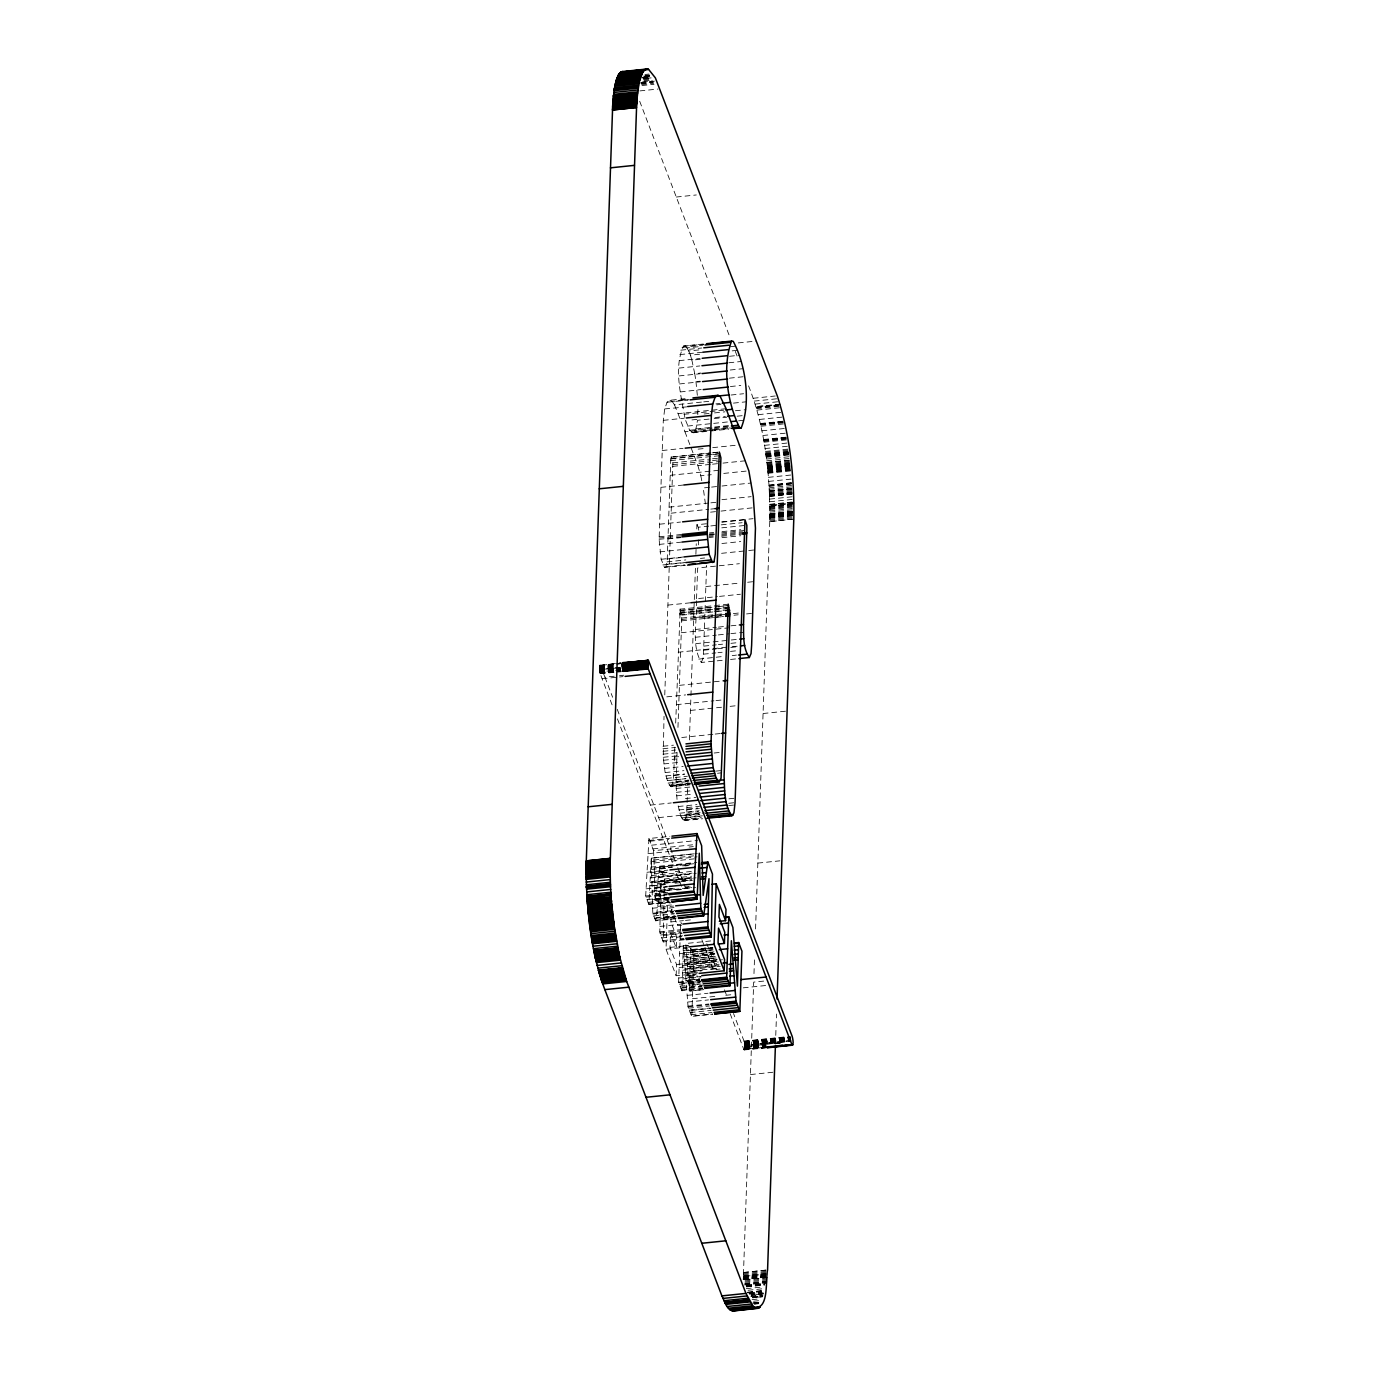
<?xml version="1.0" encoding="UTF-8"?>
<svg xmlns="http://www.w3.org/2000/svg" width="1380" height="1380" viewBox="0 0 1380 1380"><rect width="100%" height="100%" fill="white"/><g stroke="black" fill="none" stroke-linecap="round" stroke-linejoin="round"><path stroke-width="0.75" stroke-dasharray="5 3.75" d="M612.082 704.835L600.179 673.682L599.507 665.66L620.948 662.797M677.96 727.415L681.772 618.033L680.202 609.149L675.648 723.551M793.793 519.121L769.764 521.675C770.333 474.944 765.314 426.351 747.253 382.622M677.028 799.434L676.01 784.789L677.062 752.445M744.665 1050.008L744.217 1041.59L733.505 1013.489M690.069 784.789L671.267 786.721L668.11 783.064L665.125 772.576L663.228 757.292L664.022 716.306M690.569 948.163L689.379 991.099L703.99 989.598L689.327 990.978L685.808 943.506L710.89 940.919M722.189 660.313L701.299 662.469C690.725 644.098 697.573 620.81 696.486 600.8M697.814 414.638L697.918 408.739M684.135 939.797L663.245 941.936L664.418 879.008L659.812 866.951L693.226 863.5M663.245 941.936L659.778 931.862L660.986 883.631L692.363 880.526M685.429 565.317L664.556 567.473L661.158 559.28L659.088 539.304L663.314 420.348L664.694 408.929L667.058 402.218L669.956 400.252L688.758 398.32M702.782 988.598L681.893 990.754L683.324 945.697L687.499 945.266M684.842 417.433C680.823 394.628 673.613 367.666 683.514 346.052L704.404 343.913M701.299 662.469L703.007 658.536L703.593 650.239L706.612 565.403M664.556 567.473L665.954 566.801L667.247 558.986L670.852 457.142L710.959 452.882M664.763 694.934L672.871 462.852L671.267 456.97M697.09 973.711L676.148 975.729L666.023 949.233L667.989 892.912M671.267 786.721L673.475 779.959L674.837 746.615M676.148 975.729L676.545 964.517L670.007 947.405L670.508 933.053L680.961 931.966M670.508 933.053L676.373 948.353L676.752 937.227L670.904 921.909L671.336 909.351L675.51 908.92M681.72 925.169L677.545 925.601L677.684 921.857M681.893 990.754L678.615 982.146L680.72 921.944L681.53 923.755M687.999 779.959L686.688 812.044L685.877 817.84L683.911 820.669L680.599 815.856L677.545 803.039M689.396 739.939L690.88 697.797M690.949 695.693L695.451 566.973M695.882 554.312L696.262 543.755M696.779 528.954L696.917 524.745L709.458 523.451M696.555 598.748L697.625 567.991L739.404 563.696M698.435 544.893L698.642 538.597M690.932 948.37L693.899 956.116L691.794 1016.318L712.684 1014.162M767.401 1273.964L743.372 1276.448L753.687 982.112L763.692 981.094M753.98 973.607L754.584 956.616M755.55 928.981L769.764 521.675M775.457 1044.142L776.509 1014.041M743.544 1272.464L767.573 1269.91M743.544 1272.601L767.573 1269.98M669.766 902.227L648.876 904.366L651.257 858.188L697.228 853.513M648.876 904.366L645.685 896.017L648.945 838.523L669.835 836.384M744.941 1048.852L765.848 1046.592M659.812 866.951L655.138 900.364L669.749 898.846M660.986 883.631L655.621 920.805L676.511 918.649M744.889 1049.231L765.814 1046.799M685.688 420.555L689.638 430.267L693.209 432.803L695.9 428.956L697.504 420.279L712.115 418.778M599.61 665.315L621.207 663.073M644.943 74.486L648.945 74.072M645.512 75.383L649.618 75.141M645.702 75.693L649.704 75.279M643.805 76.09L649.808 75.469M644.029 76.452L650.032 75.831M644.253 76.832L650.256 76.211M644.408 77.125L650.428 76.504M642.459 77.418L650.48 76.59M642.683 77.832L650.705 77.004M642.908 78.246L650.929 77.435M651.153 77.884L643.097 78.608L651.205 77.987M643.322 79.074L651.343 78.246M643.753 79.937L651.757 79.126M644.184 80.851L652.188 80.04M642.562 81.903L652.568 80.868M640.751 82.559L654.775 81.11M640.958 83.007L652.964 81.765M641.114 83.369L653.12 82.127M641.2 83.576L653.206 82.334M641.596 84.525L653.602 83.3M641.993 85.526L653.999 84.301M639.889 90.908L657.915 89.062M676.303 197.03L696.314 194.959M683.514 346.052L703.955 344.327M682.048 347.346L702.938 345.19M685.153 346.259L686.912 347.915L701.523 346.415M738.317 342.913L756.326 341.067M680.789 350.175L701.678 348.019M686.912 347.915L688.706 350.969L701.23 349.675M730.486 346.673L736.748 346.018M679.823 354.591L702.8 352.228M688.706 350.969L690.414 355.178L702.938 353.884M732.193 350.865L738.455 350.227M679.202 360.646L700.091 358.49M690.414 355.178L691.88 360.163L700.247 359.3M729.485 356.281L739.939 355.212M678.96 368.098L699.85 365.942M728.864 362.768L741.405 361.474M691.88 360.163L694.744 373.67L701.005 373.031M730.244 370.013L742.785 368.719M679.081 375.929L699.971 373.773M694.744 373.67L695.968 381.622L700.143 381.19M729.382 378.172L744.01 376.671M679.512 383.951L700.402 381.794M680.254 391.972L701.144 389.557M730.382 386.538L740.818 385.469M681.254 399.821L687.516 399.165M731.072 395.025L743.596 393.731M669.956 400.252L672.164 401.408L688.879 399.683M667.058 402.218L687.947 400.079M672.164 401.408L674.492 404.875L701.661 402.08M703.748 401.856L710.01 401.218M753.221 398.268L775.25 395.991M664.694 408.929L686.688 406.876M715.927 403.874L720.119 403.443M716.755 404.84L720.929 404.409M733.47 403.115L746.011 401.822M754.239 401.097L778.268 398.63M755.24 404.099L779.269 401.615M674.492 404.875L678.063 413.655L726.104 408.704M780.062 404.168L756.05 406.634L780.166 404.461M683.997 414.293L723.689 410.205M756.223 407.204L780.235 404.737M756.43 407.928L780.459 405.461M704.076 413.983L712.442 413.12M714.53 412.913L724.966 411.827M735.419 410.757L745.856 409.688M756.637 408.653L780.666 406.186M757.051 410.102L781.08 407.618M663.314 420.348L684.204 418.209M691.949 419.917L698.211 419.279M714.926 417.554L725.38 416.467M714.202 418.554L726.743 417.26M737.179 416.191L745.545 415.328M758.293 414.656L782.305 412.189M687.602 426.075L728.174 421.883M738.628 420.814L744.889 420.176M759.483 419.451L783.495 416.967M695.9 428.956L712.615 427.231M714.702 427.024L729.33 425.506M689.638 430.267L712.615 427.886M714.702 427.679L729.33 426.179M760.414 423.539L784.444 421.055M760.466 423.764L784.495 421.28M678.063 413.655L684.946 431.768L712.115 428.973M714.202 428.749L733.004 426.817M760.518 423.988L784.547 421.504M760.57 424.247L784.599 421.763M760.656 424.661L784.685 422.194M694.675 431.578L730.193 427.921M760.76 425.075L784.772 422.608M691.518 432.44L712.408 430.284M714.495 430.077L729.123 428.559M693.209 432.803L728.726 429.146M761.001 426.23L785.03 423.764M761.933 430.802L785.962 428.335M762.83 435.511L786.859 433.027M763.554 439.496L787.566 437.029M763.606 439.789L787.618 437.305M662.176 450.518L683.066 448.362M763.64 440.065L787.67 437.598M763.709 440.393L787.721 437.909M763.778 440.841L787.808 438.357M763.847 441.29L787.877 438.823M764.003 442.204L788.032 439.72M698.125 449.138L704.386 448.5M712.736 447.638L739.904 444.843M764.52 445.361L788.532 442.894M713.046 452.657L719.325 452.019M670.852 457.142L710.528 453.054M712.615 452.847L718.894 452.192M765.003 448.569L789.032 446.102M671.974 458.453L720.015 453.502M670.784 458.902L710.476 454.814M712.563 454.589L718.825 453.951M670.732 460.592L720.653 455.624M765.434 451.415L789.446 448.949M765.572 452.381L789.584 449.897M672.871 462.852L710.459 458.988M712.563 458.781L720.912 457.918M765.693 453.33L789.722 450.863M765.814 454.158L789.843 451.691M765.831 454.313L789.878 451.984M765.883 454.658L789.912 452.192M672.802 464.646L710.407 460.765M712.494 460.558L720.843 459.695M765.934 455.107L789.964 452.64M766.004 455.555L790.033 453.089M766.055 456.004L790.085 453.52M766.107 456.366L790.136 453.899M672.75 466.371L720.791 461.42M766.159 456.728L790.171 454.261M766.228 457.315L790.257 454.831M684.946 431.768L697.918 465.681L710.441 464.387M712.529 464.18L720.895 463.318M722.982 463.111L745.959 460.73M766.452 459.057L790.481 456.59M766.676 460.817L790.688 458.35M766.866 462.421L790.895 459.937M766.883 462.559L790.913 460.213M767.004 463.542L791.016 461.075M767.09 464.405L791.12 461.938M670.214 475.307L718.255 470.356M767.194 465.233L791.206 462.749M767.245 465.733L791.275 463.266M767.297 466.25L791.327 463.784M767.366 466.75L791.378 464.284M767.401 467.216L791.43 464.75M767.452 467.665L791.482 465.198M767.504 468.096L791.534 465.612M767.539 468.407L791.568 465.923M767.556 468.596L791.585 466.13M697.918 465.681L700.798 475.772L711.252 474.703M723.775 473.409L748.84 470.822M767.625 469.217L791.637 466.733M767.677 469.821L791.706 467.354M767.746 470.442L791.775 467.975M767.815 471.098L791.827 468.631M767.884 471.753L791.896 469.286M767.936 472.374L791.965 469.89M767.97 472.719L791.982 470.062M768.022 473.271L792.051 470.804M660.882 487.347L683.859 484.984M768.384 477.342L792.413 474.858M709.51 487.312L703.231 487.951L705.594 505.132M711.597 487.088L719.946 486.226M722.033 486.019L751.289 483M768.729 481.396L792.741 478.929M769.005 485.191L793.017 482.586M769.005 485.294L793.017 482.724M769.022 485.605L793.052 483.138M769.039 485.933L793.069 483.466M769.074 486.347L793.086 483.88M769.16 487.796L793.19 485.311M769.247 489.227L793.276 486.761M769.333 490.573L793.345 488.089M769.35 490.866L793.362 488.399M769.35 491.177L793.379 488.693M769.385 491.522L793.397 489.055M769.436 492.539L793.448 490.055M769.488 493.54L793.5 491.073M769.523 494.506L793.552 492.022M721.913 499.664L751.168 496.662M769.54 494.782L793.569 492.315M769.557 495.058L793.586 492.591M769.574 495.351L793.586 492.867M769.574 495.644L793.604 493.178M769.591 495.955L793.621 493.488M769.609 496.248L793.621 493.764M769.609 496.403L793.638 493.936M669.093 507.15L708.785 503.062M710.873 502.838L717.152 502.199M769.712 499.094L793.741 496.61M769.798 501.751L793.811 499.284M671.111 513.188L708.716 509.306M710.803 509.099L714.978 508.668M769.85 504.286L793.88 501.803M769.868 504.632L793.88 502.148M769.868 504.977L793.897 502.493M793.897 502.838L769.885 505.666L793.914 503.2M710.562 512.153L718.928 511.307M721.016 511.083L752.341 507.857M769.902 506.115L793.914 503.648M769.902 506.564L793.914 504.097M769.902 507.029L793.931 504.562M769.919 507.857L793.931 505.373M769.919 508.668L793.949 506.201M769.937 509.513L793.949 507.029M769.937 510.841L793.966 508.375M769.937 512.17L793.966 509.703M659.606 524.21L680.495 522.054M769.937 513.601L793.949 511.031M769.937 513.86L793.949 511.394M769.919 514.119L793.949 511.635M769.919 514.378L793.949 511.894M769.919 514.775L793.949 512.308M769.919 515.189L793.931 512.705M769.919 515.585L793.931 513.119M769.902 516.086L793.931 513.601M769.902 516.586L793.914 514.102M721.74 521.899L746.804 519.311M748.892 519.104L753.066 518.673M769.885 517.069L793.914 514.602M721.982 522.158L744.976 519.794M769.885 517.448L793.897 514.964M769.868 517.811L793.897 515.327M769.868 518.173L793.88 515.706M769.833 519.277L793.862 516.793M696.917 524.745L698.263 527.229L708.716 526.142M710.803 525.935L719.153 525.073M721.24 524.849L742.13 522.71M769.816 520.364L793.828 517.897M769.781 521.45L793.793 518.984M721.775 527.833L746.839 525.263M659.157 536.786L682.134 534.405M659.105 538.028L682.1 535.647M709.475 532.922L713.667 532.49M722.016 531.628L740.818 529.696M659.088 539.304L682.065 536.923M709.216 534.112L713.391 533.681M721.74 532.818L746.822 530.248M667.972 538.959L680.513 537.665M709.751 534.664L716.03 534.008M709.165 535.337L713.357 534.905M721.706 534.043L742.595 531.886M709.13 536.423L713.305 535.992M721.671 535.13L742.561 532.973M709.096 537.51L713.27 537.079M721.636 536.216L742.526 534.077M722.016 537.665L740.818 535.733M659.192 544.41L682.168 542.047M721.913 543.496L740.715 541.564M659.83 551.879L680.72 549.723M661.158 559.28L684.135 556.916M721.585 553.311L746.649 550.741M748.754 550.516L755.015 549.878M667.247 558.986L683.963 557.261M667.006 561.867L685.808 559.918M700.419 558.417L704.611 557.986M666.644 564.317L685.446 562.385M662.9 564.92L683.79 562.781M665.954 566.801L684.756 564.869M705.87 586.552L739.301 583.102M747.65 582.257L753.929 581.601M698.642 598.523L717.445 596.591M719.532 596.384L740.422 594.228M667.903 605.113L690.88 602.75M679.823 609.184L728.261 604.198M679.616 610.477L727.657 605.527M680.84 610.477L716.358 606.821M718.445 606.596L728.899 605.527M679.547 612.065L727.588 607.114M681.496 612.651L729.537 607.7M679.495 613.462L727.536 608.511M679.443 614.859L727.484 609.908M681.772 615.152L725.639 610.633M681.772 618.033L725.639 613.531M693.674 617.671L725.018 614.445M733.366 613.582L741.716 612.72M681.72 619.465L725.587 614.945M704.766 618.223L723.568 616.291M734.005 615.221L738.197 614.79M746.545 613.928L752.807 613.289M681.668 620.862L725.535 616.343M695.468 629.47L716.358 627.314M718.445 627.107L728.899 626.02M730.986 625.813L739.335 624.95M681.254 632.73L729.313 627.779M695.365 637.284L716.255 635.128M718.342 634.921L728.795 633.834M730.883 633.627L743.423 632.333M695.761 643.649L729.192 640.216M731.279 639.992L739.628 639.13M703.783 646.133L716.306 644.84M718.394 644.615L722.585 644.184M730.934 643.339L739.283 642.476M678.132 652.223L726.173 647.272M732.159 646.737L740.508 645.875M703.593 650.239L716.134 648.945M718.221 648.721L722.395 648.289M730.745 647.427L739.111 646.582M703.352 654.189L715.892 652.895M717.98 652.688L722.154 652.257M730.52 651.394L738.869 650.532M599.541 665.505L621.362 663.349M599.472 665.816L620.396 663.504M599.438 666.161L620.345 663.78M599.403 666.437L614.048 664.712M599.386 666.678L613.997 665.16M599.369 666.92L613.997 665.419M599.351 667.196L613.979 665.678M599.351 667.454L613.979 665.936M599.351 667.903L613.979 666.212M599.369 668.179L613.979 666.523M599.369 668.438L613.979 666.833M599.386 668.662L613.997 667.023M599.403 668.99L614.014 667.316M599.42 669.317L614.031 667.644M698.798 659.105L721.809 656.604M732.228 655.673L736.437 655.086M620.327 667.316L599.455 669.628L620.345 667.644M599.507 670.232L620.362 667.817M599.524 670.404L620.431 668.369M599.558 670.628L620.465 668.593M599.593 670.87L620.5 668.869M599.627 671.18L620.552 669.214M599.679 671.525L620.603 669.49M620.638 669.766L599.748 671.853M599.765 672.008L620.707 670.076M599.852 672.422L620.741 670.266M599.886 672.577L620.81 670.559M599.972 672.923L620.862 670.766M730.538 659.45L736.799 658.812M600.024 673.13L620.948 671.129M600.093 673.388L621.017 671.336M600.179 673.682L621.138 671.732M600.059 664.953L604.94 677.183L617.481 675.889M619.568 675.665L623.743 675.234M602.111 678.753L623.001 676.614M679.426 685.343L723.293 680.84M666.782 696.848L685.584 694.916M676.303 704.68L713.909 700.798M715.996 700.591L724.345 699.729M690.431 710.441L721.775 707.216M730.124 706.353L738.473 705.491M763.071 713.512L787.083 711.045M681.772 737.507L713.098 734.281M715.185 734.057L721.447 733.418M662.986 746.252L673.44 745.183M662.969 748.736L675.493 747.443M662.986 751.307L675.527 750.03M663.073 754.187L677.701 752.687M663.228 757.292L677.839 755.774M674.475 757.102L678.65 756.671M714.15 753.014L722.516 752.152M663.435 760.277L680.15 758.552M663.797 763.951L680.495 762.226M664.384 768.436L683.186 766.504M665.125 772.576L683.911 770.644M665.867 775.922L684.67 773.99M673.82 775.439L684.256 774.37M715.582 771.144L721.861 770.489M666.523 778.389L687.413 776.233M717.531 773.266L721.723 772.835M673.475 779.959L686.015 778.665L667.23 780.666M676.045 781.46L688.568 780.166M668.11 783.064L689 780.908M673.009 783.133L687.637 781.632M669.197 785.255L690.086 783.098M676.01 784.789L690.621 783.288M672.232 785.651L691.035 783.719M670.249 786.497L689.051 784.565M676.096 788.48L690.725 786.98M676.321 792.327L690.949 790.826M676.614 795.846L693.329 794.121M685.377 798.572L695.831 797.502M650.411 805.109L671.301 802.953M728.968 798.813L735.23 798.175M678.167 806.524L696.969 804.592M686.999 807.593L699.539 806.3M728.778 803.281L735.057 802.643M678.891 809.957L697.693 808.007M686.861 809.87L699.401 808.594M728.64 805.575L734.902 804.937M686.688 812.044L699.212 810.75M679.736 813.217L698.539 811.285M686.464 814.096L701.075 812.596M658.622 817.616L704.593 812.889M680.599 815.856L699.401 813.924M686.188 816.029L700.816 814.528M681.53 817.978L702.42 815.822M685.877 817.84L702.593 816.115M682.514 819.582L701.316 817.65M685.084 820.1L701.799 818.392M683.911 820.669L702.713 818.737M648.686 840.472L669.576 838.316M649.963 841.214L668.765 839.264M651.498 845.198L697.452 840.455M652.913 848.89L692.605 844.802M648.945 838.523L653.602 850.701L678.667 848.114M689.103 847.044L693.278 846.613M647.979 853.685L668.869 851.529M651.257 858.188L697.262 853.582M653.93 859.964L693.623 855.876M651.101 861.586L697.055 856.859M655.621 920.805L652.792 913.267L651.377 863.259L697.331 858.533M650.843 867.106L696.814 862.362M654.206 867.813L693.899 863.725M659.588 868.227L672.112 866.951M682.565 865.864L690.914 865.001M651.498 869.417L672.388 867.261M684.911 865.967L689.086 865.536M660.572 868.969L666.851 868.313M646.961 872.281L667.851 870.125M650.601 872.626L667.299 870.901M658.95 872.419L667.299 871.556M662.003 872.695L668.265 872.057M655.138 900.364L654.413 873.678L666.937 872.402M675.303 871.539L679.477 871.108M757.844 863.104L779.873 860.827M651.636 875.558L691.328 871.47M654.517 876.99L692.122 873.126M650.342 877.973L696.296 873.247M658.174 877.525L691.604 874.075M664.418 879.008L691.57 876.214M651.791 881.527L691.484 877.439M657.57 881.527L691 878.094M650.118 882.579L696.072 877.835M654.689 882.579L692.277 878.715M664.436 882.579L691.604 879.784M657.277 883.58L690.69 880.13M649.963 885.77L666.678 884.045M675.027 883.183L681.289 882.527M651.929 885.96L666.557 884.459M656.742 887.323L667.196 886.253M646.064 888.841L666.954 886.685M654.827 888.185L667.351 886.892M668.144 888.755L672.319 888.323M684.86 887.03L689.034 886.598M652.085 891.014L677.149 888.427M685.515 887.564L691.777 886.926M656.242 891.273L691.742 887.616M649.635 892.308L695.589 887.564M659.916 891.773L668.265 890.911M676.631 890.048L682.893 889.41M660.744 892.756L667.006 892.118M654.948 893.74L667.471 892.446M645.685 896.017L666.575 893.861M655.741 895.31L668.265 894.016M646.099 897.086L666.989 894.93M659.33 895.982L667.678 895.12M647.048 899.588L670.163 897.207M655.034 899.156L669.662 897.656M652.361 899.605L669.886 897.811M655.052 900.157L669.731 898.794M648.117 902.382L669.007 900.226M658.312 902.692L668.765 901.623M649.048 904.09L669.938 901.951M660.434 903.866L670.87 902.796M657.777 906.367L674.475 904.642M652.636 908.213L673.526 906.056M660.295 908.972L674.923 907.471M656.897 912.18L674.855 910.42M652.792 913.267L673.682 911.111M652.999 914.06L673.889 911.904M653.706 915.923L674.596 913.767M656.069 917.786L674.872 915.854M654.62 918.304L675.51 916.165M663.728 918.062L676.252 916.769M660.071 918.752L676.787 917.045M655.362 920.27L676.252 918.114M670.904 921.909L683.428 920.633M685.515 920.408L691.794 919.77M659.899 926.428L680.789 924.272M659.778 931.862L680.668 929.706M659.847 933.07L680.737 930.913M660.589 935.019L681.479 932.863M663.383 935.433L682.168 933.501M661.71 937.934L682.6 935.778M676.752 937.227L683.014 936.589M662.745 940.625L683.635 938.469M680.099 939.538L684.273 939.107M687.585 945.49L683.341 945.749L688.068 1006.9L691.639 1016.215L712.529 1014.059M670.007 947.405L688.81 945.473M666.023 949.233L689.017 946.87M683.255 948.698L687.43 948.267M683.669 950.372L712.908 947.353M691.57 950.027L712.46 947.87M686.412 950.82L711.476 948.233M690.466 950.837L713.443 948.474M683.152 952.787L712.391 949.785M692.346 952.045L713.236 949.906M679.598 953.718L713.029 950.268M683.963 954.96L713.977 951.872M690.345 954.684L713.322 952.321M693.674 955.529L714.564 953.373M683.048 956.978L714.374 953.753M693.899 956.116L714.788 953.96M686.964 957.565L714.133 954.77M690.19 958.876L715.254 956.288M684.29 959.635L715.634 956.409M682.928 961.256L716.341 957.806M693.743 960.273L716.72 957.892M687.361 962.24L716.6 959.221M690.069 962.516L717.221 959.704M676.545 964.517L722.499 959.773M684.635 964.31L718.066 960.877M687.551 964.534L716.789 961.515M682.789 965.672L718.29 962.015M679.115 967.535L716.72 963.654M689.897 967.242L719.153 964.223M684.98 968.933L718.411 965.483M687.878 968.881L719.221 965.655M682.634 970.226L720.239 966.362M693.381 970.727L718.445 968.156M689.759 971.52L702.299 970.244M710.648 969.381L719.014 968.519M682.548 972.9L701.333 970.968M715.961 969.467L720.136 969.036M685.343 973.418L697.866 972.124M688.206 973.331L696.555 972.469M685.532 975.781L695.968 974.711M689.638 975.729L695.917 975.074M678.753 978.006L697.556 976.057M688.517 977.834L701.057 976.54M682.324 978.989L701.126 977.057M689.552 979.852L699.988 978.782M685.912 980.663L700.54 979.162M678.615 982.146L699.505 979.99M678.839 982.75L699.729 980.594M688.81 982.301L701.333 981.008M682.168 983.319L700.971 981.387M679.409 984.233L700.298 982.094M689.465 983.957L699.902 982.888M692.898 984.544L701.264 983.681M680.168 986.217L701.057 984.061M682.031 987.304L702.92 985.165M680.944 988.235L701.834 986.079M689.414 988.045L701.937 986.752M681.565 989.891L702.834 987.925M743.251 987.838L770.402 985.044M687.102 995.377L707.992 993.238M692.415 998.723L717.479 996.153M725.828 995.291L732.09 994.635M687.637 1002.053L708.527 999.896M687.965 1006.141L708.854 1003.985M688.068 1006.9L708.958 1004.761M688.551 1008.159L709.441 1006.003M689.327 1010.195L710.217 1008.056M692.001 1010.315L710.803 1008.383M690.224 1012.558L711.114 1010.402M691.052 1014.714L711.942 1012.558M744.079 1041.158L785.858 1036.863M744.148 1041.365L790.119 1036.639M744.217 1041.59L790.188 1036.846M744.286 1041.762L790.274 1037.208M744.389 1042.193L790.343 1037.467M744.424 1042.349L790.43 1037.794M744.527 1042.78L790.481 1038.053M744.579 1043.073L790.533 1038.329M744.614 1043.228L790.602 1038.657M744.665 1043.522L790.636 1038.916M744.734 1043.936L790.688 1039.209M744.752 1044.091L790.723 1039.502L744.786 1044.315M744.821 1044.66L790.792 1039.916M744.872 1044.988L790.826 1040.261M744.941 1045.747L790.895 1041.003M744.959 1046.04L790.913 1041.313M780.494 1042.642L744.993 1046.73L765.883 1044.591M774.232 1043.728L780.511 1043.073M745.01 1047.11L765.883 1044.746M776.336 1043.677L780.511 1043.245M745.01 1047.213L765.9 1045.074M745.01 1047.506L765.9 1045.367M745.01 1047.8L765.9 1045.643M744.993 1048.317L765.883 1045.919M744.976 1048.541L765.866 1046.385M730.141 1013.679L743.786 1049.369L766.832 1047.161M743.786 1049.369L766.9 1047.299M743.923 1049.663L765.641 1047.662M744.079 1049.956L765.486 1047.938M750.461 1074.554L774.491 1072.088M743.51 1273.654L767.522 1271.187M743.458 1274.706L767.487 1272.239M743.406 1275.776L767.435 1273.309M743.389 1276.103L767.418 1273.637M743.354 1276.776L767.384 1274.309M743.337 1277.242L767.349 1274.758M743.303 1277.69L767.332 1275.224M743.285 1278.156L767.297 1275.672M743.268 1278.501L767.28 1276.034M743.234 1278.863L767.263 1276.379M743.216 1279.208L767.245 1276.742M743.182 1279.657L767.228 1276.966M767.194 1277.466L743.164 1279.933L767.177 1277.535M745.079 1280.881L767.108 1278.622M745.01 1281.986L767.021 1279.726M744.907 1283.141L766.935 1280.864M744.855 1283.745L766.866 1281.485M744.786 1284.383L766.814 1282.124M744.734 1285.022L766.745 1282.762M746.701 1285.177L766.711 1283.124M746.666 1285.539L764.675 1283.676M746.615 1285.987L764.641 1284.038M746.597 1286.16L764.624 1284.211M746.58 1286.402L764.589 1284.539M746.545 1286.643L764.572 1284.78M746.511 1286.902L764.537 1285.056M746.304 1288.661L762.329 1287.005M748.064 1290.283L762.088 1288.834M747.788 1292.163L761.829 1290.576M747.736 1292.543L761.777 1290.904M747.701 1292.749L761.726 1291.301M747.684 1292.905L761.691 1291.473M749.616 1293.043L761.639 1291.801M749.53 1293.612L761.536 1292.37M749.409 1294.198L763.433 1292.749M751.307 1294.63L763.312 1293.353M763.278 1293.56L751.238 1294.975L763.209 1293.905M751.048 1295.872L763.071 1294.647M750.893 1296.665L762.899 1295.423M752.721 1297.217L762.726 1296.182M752.669 1297.442L762.692 1296.407M762.64 1296.579L752.6 1297.787L762.605 1296.803M752.117 1299.632L760.139 1298.822M753.584 1301.237L761.605 1300.409M753.032 1302.858L759.034 1302.237M752.876 1303.237L758.948 1302.478M754.808 1303.237L758.81 1302.823M754.705 1303.462L758.707 1303.048M754.515 1303.91L758.603 1303.289M754.429 1304.135L758.431 1303.721M639.699 101.292L730.003 337.514M735.298 351.348L738.283 359.18M604.94 677.183L612.616 697.245M617.222 709.286L676.994 865.674M677.77 867.675L685.412 887.685M706.836 943.748L716.789 969.76M724.448 989.788L726.708 995.705M617.447 718.877L673.457 865.398M676.528 873.437L682.686 889.514M701.885 939.763L704.197 945.8M704.956 947.801L713.408 969.916M671.336 909.351L677.545 925.601M700.798 475.772L702.42 483.897M698.263 527.229L698.798 530.213M695.968 381.622L697.642 398.458M653.602 850.701L654.413 873.678M651.308 858.308L651.377 863.259M790.861 1040.589L744.907 1045.453L790.861 1040.71"/><path stroke-width="1.5" d="M622.777 662.607L648.514 660.554L792.12 1036.208C792.793 1037.95 794.19 1046.178 791.827 1044.419L648.289 668.938L647.841 660.037M692.933 397.889L717.997 395.301L720.205 396.457L726.104 408.704L748.84 470.822L753.256 496.438L755.447 528.178L751.634 645.288L751.048 653.585L749.34 657.518C742.768 648.169 743.699 635.507 743.51 624.519L746.822 530.248L746.839 525.263L744.976 519.794L735.057 802.643L733.936 812.889L731.952 815.718C723.758 805.006 724.828 789.498 724.086 776.509L729.813 613.1L728.261 604.198L721.067 778.182L719.325 781.77L694.261 784.358M734.919 1310.448C727.26 1312.518 724.604 1300.909 721.895 1295.889L604.837 989.633C590.416 950.958 586.604 909.11 586.052 868.124L610.081 865.433L636.801 100.671L612.772 103.241L586.052 867.899M586.448 887.995L610.46 885.356L610.081 866.019L586.052 868.486L610.081 865.433M719.325 781.77L716.151 778.113L713.167 767.625L711.011 743.786L720.912 457.918L719.325 452.019L715.289 554.036L713.995 561.85L687.533 565.11M686.222 939.573L711.287 936.986L712.46 874.075L707.854 862L701.592 862.638M711.287 936.986L707.819 926.912L709.027 878.681L703.662 915.854L678.598 918.442M712.598 562.523L709.199 554.346L707.164 533.077L711.356 415.397L712.736 403.978L715.099 397.268L717.997 395.301M741.25 427.869L739.559 427.49C727.415 403.236 721.999 366.459 731.573 341.102L733.211 341.309C745.89 364.958 751.048 402.874 741.25 427.869L732.901 428.731M734.471 942.989L738.645 942.557L737.42 986.148L732.901 927.498L728.933 917.148L724.586 917.424M699.143 973.366L724.207 970.778L714.081 944.282L716.186 883.804L712.011 884.235M718.152 944.058L724.414 943.403L724.793 932.276L718.946 916.976L719.377 904.4L725.587 920.65L719.325 921.288M725.587 920.65L725.984 909.42L716.186 883.804M724.207 970.778L724.586 959.566L718.048 942.454L718.549 928.102L724.414 943.403M704.887 988.391L729.951 985.803L726.656 977.195L728.761 916.993M729.951 985.803L731.366 940.746L736.006 1001.19L739.835 1011.367L741.94 951.165L738.645 942.557M775.388 1046.282L767.573 1269.91C765.331 1279.933 769.35 1310.983 753.687 1306.964L729.537 1309.327M777.043 998.982L793.793 519.208C794.449 477.618 790.154 435.442 777.25 395.784L655.345 77.832L648.6 69.397L620.672 72.278L618.637 74.658L642.856 71.881L645.633 69.276L648.497 69.362M671.853 902.003L697.09 899.139L699.298 853.237L700.833 908.316L703.662 915.854M696.917 899.415L693.726 891.066L696.986 833.572L671.922 836.159M612.772 103.241L614.79 86.319L618.62 74.692M636.801 100.447L639.113 82.317L642.856 71.881M637.388 93.65L613.358 96.117M707.854 862L703.179 895.413L701.644 845.75L696.986 833.572M615.394 83.421L639.44 80.885M647.634 660.434L622.535 663.142L648.376 660.295M640.803 76.193L616.791 78.677M618.326 75.193L642.39 72.623M619.275 73.709L643.46 71.018M759.983 1307.153L751.962 1308.016M619.965 72.898L644.115 70.277M620.672 72.278L622.708 71.467L625.571 72.45M621.845 71.657L647.048 69.017M621.017 72.053L648.1 69.207M620.275 72.605L644.46 69.983M619.568 73.347L643.822 70.621M619.172 73.865L643.304 71.225M618.999 74.106L643.011 71.622M618.482 74.917L642.649 72.191M618.188 75.434L642.218 72.95M617.999 75.796L642.028 73.312M617.688 76.435L641.838 73.692M617.619 76.59L641.631 74.106M617.429 77.021L641.545 74.33M617.274 77.401L641.303 74.934M617.084 77.901L641.096 75.417M616.894 78.401L640.907 75.935M616.705 78.902L640.734 76.435M616.584 79.264L640.596 76.797M616.463 79.643L640.475 77.177M616.36 79.937L640.389 77.453M616.291 80.144L640.32 77.677M616.153 80.627L640.251 77.901M616.067 80.903L640.096 78.436M615.98 81.179L640.01 78.712M639.975 78.833L615.894 81.489L639.889 79.126M615.773 81.972L639.785 79.505M615.618 82.524L639.647 80.057M615.48 83.093L639.509 80.627M615.29 83.887L639.354 81.23M615.101 84.801L639.113 82.317M614.79 86.319L638.802 83.835M614.48 87.906L638.509 85.422M614.376 88.596L638.388 86.129M614.324 88.855L638.371 86.216M614.255 89.217L638.319 86.543M614.238 89.407L638.25 86.94M614.204 89.614L638.233 87.13M614.048 90.683L638.06 88.199M613.789 92.46L637.819 89.993M613.565 94.323L637.577 91.856M613.445 95.306L637.474 92.822M613.427 95.548L637.439 93.064M613.375 95.945L637.422 93.323M613.289 96.79L637.318 94.323M613.186 97.946L637.198 95.479M613.065 99.119L637.094 96.652M613.031 99.653L637.043 97.187M612.979 100.188L637.008 97.704M612.91 101.154L636.939 98.67M612.841 102.137L636.87 99.653M612.806 102.586L636.836 100.102M612.789 102.913L636.818 100.223M612.755 103.431L636.784 100.964M612.737 103.793L636.749 101.309M612.703 104.138L636.732 101.671M612.686 104.552L636.698 102.086M612.651 105.018L636.68 102.534M612.634 105.467L636.663 103M612.616 105.863L636.629 103.397M612.599 106.208L636.611 103.724M612.565 106.709L636.594 104.069M612.548 107.243L636.559 104.759M612.496 108.296L636.525 105.812M612.461 109.348L636.473 106.881M636.456 107.433L612.427 109.969L636.456 107.502M610.409 167.843L634.438 165.359M706.491 343.689L731.573 341.102M708.147 343.896L726.932 341.964M705.025 344.983L730.089 342.395M703.766 347.812L728.83 345.224M702.8 352.228L727.864 349.64M702.178 358.282L727.243 355.695M701.937 365.717L727.001 363.147M702.058 373.566L727.122 370.978M702.489 381.587L727.553 379M703.231 389.609L728.295 387.021M710.493 396.802L729.295 394.87M690.034 399.855L715.099 397.268M687.671 406.548L712.736 403.978M722.206 403.219L730.555 402.373M725.777 409.981L732.038 409.343M686.291 417.985L711.356 415.397M727.467 416.26L733.729 415.622M731.469 421.573L735.644 421.142M731.417 425.954L737.696 425.316M734.367 427.49L738.542 427.058M731.21 428.352L739.559 427.49M685.153 448.155L710.217 445.568M599.196 488.813L623.225 486.347M683.859 484.984L708.923 482.396M714.978 508.668L719.153 508.237M682.582 521.847L707.647 519.26M682.134 534.405L707.198 531.835M682.1 535.647L707.164 533.077M682.065 536.923L707.129 534.353M742.561 532.973L746.735 532.542M742.526 534.077L746.701 533.646M682.168 542.047L707.233 539.459M682.807 549.516L707.871 546.928M684.135 556.916L709.199 554.346M685.877 562.557L710.942 559.97M688.931 564.437L695.192 563.799M699.367 563.368L713.995 561.85M690.88 602.75L715.944 600.162M725.639 610.633L729.813 610.202M725.639 613.531L729.813 613.1M725.587 614.945L729.779 614.514M725.535 616.343L729.727 615.911M739.335 624.95L743.51 624.519M739.628 639.13L743.82 638.698M740.508 645.875L744.683 645.443M622.449 663.452L647.565 660.71M622.414 663.797L647.513 660.986M622.38 664.073L647.479 661.279M622.363 664.298L647.427 661.727M622.346 664.556L647.41 661.986M622.328 664.815L647.41 662.245M622.328 665.091L647.393 662.504M622.328 665.522L647.393 662.762M622.346 665.816L647.41 663.09M622.346 666.074L647.41 663.383M622.363 666.281L647.427 663.59M622.38 666.626L647.444 663.884M622.397 666.937L647.462 664.211M738.49 655.017L746.839 654.155M647.479 664.522L622.432 667.264L647.513 664.85M622.484 667.868L647.531 665.022M622.501 668.041L647.582 665.557M622.535 668.248L647.617 665.798M622.57 668.507L647.651 666.074M622.604 668.817L647.703 666.419M622.656 669.145L647.789 666.902L622.708 669.386M622.742 669.645L647.858 667.264M622.829 670.059L647.893 667.471M622.863 670.214L647.962 667.765M622.949 670.559L648.014 667.972M738.886 658.588L749.34 657.518M623.001 670.749L648.117 668.334L623.07 671.025M623.156 671.318L648.289 668.938M625.088 676.39L650.153 673.82M723.293 680.84L727.467 680.409M687.671 694.692L712.736 692.122M721.447 733.418L725.639 732.987M685.964 743.889L711.028 741.302M685.946 746.373L711.011 743.786M685.964 748.943L711.028 746.373M686.05 751.824L711.114 749.236M686.205 754.912L711.269 752.341M686.412 757.896L711.476 755.326M686.774 761.588L711.839 759M687.361 766.073L712.425 763.485M690.19 769.988L713.167 767.625M690.932 773.335L713.909 770.971M691.587 775.802L714.564 773.438M692.294 778.079L715.271 775.715M693.174 780.476L716.151 778.113M694.278 782.684L717.255 780.304M719.877 780.287L724.052 779.855M705.663 782.201L709.838 781.77M695.313 783.926L718.307 781.546M699.073 786.117L724.138 783.53M699.298 789.964L724.362 787.376M699.591 793.483L724.673 790.895M588.104 806.8L612.116 804.333M700.005 797.071L725.069 794.483M673.388 802.746L698.452 800.159M700.523 800.676L725.587 798.089M703.231 803.954L726.208 801.59M703.955 807.369L726.932 805.006M704.801 810.647L727.778 808.266M705.663 813.286L728.64 810.923M706.595 815.39L729.572 813.027M707.595 816.995L730.572 814.631M712.235 817.305L722.689 816.236M726.863 815.804L733.125 815.166M706.888 818.306L731.952 815.718M671.663 838.109L696.727 835.521M670.956 851.322L696.02 848.735M610.236 858.326L586.207 860.913L610.236 858.515M586.19 861.568L610.202 859.085M586.155 862.655L610.184 860.189M586.12 863.742L610.15 861.275M586.12 864.311L610.133 861.827M586.103 864.484L610.133 862.017M586.103 864.846L610.133 862.379M586.103 865.208L610.115 862.741M586.086 865.639L610.115 863.173M586.086 866.14L610.098 863.673M586.069 866.64L610.098 864.173M586.069 867.089L610.081 864.622M586.069 867.503L610.081 865.019M586.052 868.883L610.081 866.261M586.052 869.417L610.064 866.951M586.034 870.573L610.064 868.106M586.034 871.729L610.064 869.262M586.052 872.35L610.064 869.883M586.052 873.04L610.064 870.573M586.052 874.523L610.081 872.057M701.368 863.932L707.63 863.293M586.086 876.024L610.098 873.557M586.086 877.007L610.115 874.42M586.103 877.335L610.115 874.644M586.103 877.68L610.133 875.196M586.12 878.025L610.133 875.541M669.938 869.9L695.02 867.33M586.155 879.405L610.167 876.938M700.73 868.124L706.991 867.468M586.224 882.079L610.253 879.595M586.31 884.753L610.34 882.286M702.041 873.005L706.215 872.574M586.379 886.374L610.409 883.907M586.397 886.685L610.409 884.201M586.397 886.978L610.426 884.511M586.414 887.271L610.443 884.804M586.431 887.564L610.46 885.08M701.437 877.007L705.611 876.576M586.517 889.203L610.529 886.719L610.477 885.512M701.144 879.06L705.318 878.629M586.655 891.928L610.684 889.462L610.529 886.719M586.811 894.688L610.84 892.222L610.684 889.462M669.041 886.477L694.123 883.89M586.931 896.396L610.943 893.912L610.84 892.222M586.948 896.707L610.961 894.24M586.983 897.241L610.943 893.912M586.983 897.38L610.995 894.551M587.035 897.914L611.012 894.913M587.104 899.087L611.133 896.62L611.047 895.448M587.19 900.26L611.219 897.776L611.133 896.62M587.259 901.037L611.219 897.776M587.293 901.502L611.271 898.553M587.293 901.658L611.288 898.794M587.328 901.916L611.323 899.173M668.662 893.636L693.726 891.066M587.38 902.555L611.34 899.432M587.432 903.176L611.443 900.709M669.076 894.723L694.14 892.135M587.466 903.555L611.478 901.071M587.483 903.762L611.495 901.295L611.392 900.071M587.518 904.28L611.495 901.295M587.57 904.797L611.547 901.813M587.621 905.47L611.582 902.33M670.025 897.224L695.089 894.637M587.707 906.384L611.72 903.917L611.65 903.003M696.227 895.102L700.402 894.671M587.777 907.298L611.806 904.814L611.72 903.917M587.828 907.833L611.806 904.814M587.846 907.937L611.857 905.452L614.135 925.463M587.897 908.575L611.927 906.108M671.094 900.019L696.158 897.431M588.035 909.938L612.047 907.453M672.025 901.727L697.09 899.139M588.156 911.283L612.185 908.816M588.26 912.352L612.289 909.869M588.329 912.956L612.358 910.49M588.38 913.56L612.409 911.093M588.432 914.009L612.461 911.524M588.449 914.147L612.496 911.835M588.518 914.871L612.548 912.387M675.614 905.849L700.678 903.262M588.656 916.096L612.686 913.612M704.162 904.452L708.354 904.038M588.794 917.321L612.823 914.837M612.91 915.63L588.88 918.114L612.927 915.854M588.932 918.597L612.962 916.113M589.001 919.097L613.031 916.63M704.093 907.419L708.285 906.988M589.053 919.598L613.082 917.131M675.769 910.886L700.833 908.316M589.105 919.925L613.134 917.562M675.976 911.68L701.04 909.11M589.26 921.253L613.272 918.787M589.381 922.271L613.41 919.787M676.683 913.56L701.747 910.973M589.502 923.289L613.531 920.805M589.588 923.927L613.617 921.46M589.622 924.186L613.652 921.719M589.709 924.928L613.738 922.444M677.597 915.941L702.662 913.353M589.812 925.652L613.841 923.168M703.938 914.25L708.113 913.819M589.898 926.325L613.928 923.858M589.985 926.912L613.997 924.445M678.339 917.907L703.42 915.32M590.053 927.498L614.083 925.031M590.105 927.947L614.152 925.618L619.655 956.806L626.675 981.456L745.925 1293.405L753.566 1306.86M590.157 928.24L614.152 925.618M590.209 928.671L614.238 926.187M590.347 929.62L614.359 927.136M590.485 930.569L614.497 928.102M724.759 917.579L728.933 917.148M590.657 931.828L614.687 929.361M682.876 924.048L707.94 921.478M590.933 933.673L614.962 931.207M591.209 935.519L615.239 933.053M591.399 936.744L615.428 934.26M591.451 937.037L615.48 934.571M720.188 923.858L728.554 922.996M591.589 937.934L615.618 935.467M591.744 938.831L615.756 936.347M682.755 929.499L707.819 926.912M615.86 936.951L591.83 939.418L615.877 937.106M591.934 940.039L615.963 937.555M682.824 930.707L707.888 928.119M592.003 940.487L616.032 938.02M592.055 940.798L616.084 938.331L592.089 940.953M592.158 941.402L616.187 938.935M592.244 941.85L616.256 939.383M683.566 932.656L708.647 930.068M592.296 942.264L616.325 939.78M592.348 942.54L616.429 940.349L592.4 942.833M592.434 943.023L616.463 940.556M592.572 943.782L616.601 941.315M684.687 935.554L709.751 932.984M593.003 946.231L617.033 943.765M685.722 938.262L710.786 935.674M723.965 935.019L728.14 934.588M593.452 948.647L617.481 946.18M593.797 950.389L617.809 947.922M593.849 950.648L617.861 948.163M593.883 950.906L617.947 948.612M593.986 951.372L617.999 948.888M594.176 952.321L618.188 949.854M594.366 953.27L618.378 950.785M594.521 954.029L618.551 951.562M594.59 954.391L618.62 951.907M594.659 954.736L618.689 952.269M594.711 954.977L618.74 952.51M594.763 955.184L618.775 952.717M594.901 955.874L618.93 953.408M595.056 956.564L619.068 954.08M689.017 946.87L714.081 944.282M595.159 957.047L619.172 954.581M595.177 957.168L619.206 954.701M595.263 957.582L619.292 955.115M595.349 958.013L619.379 955.529M734.436 943.644L738.611 943.23M595.436 958.376L619.465 955.892M619.603 956.564L595.487 958.6L619.551 956.34M595.643 959.29L619.655 956.806M595.694 959.531L619.724 957.047M595.729 959.704L619.793 957.409M595.936 960.618L619.965 958.134M734.332 946.318L738.524 945.887M596.108 961.325L620.138 958.859M719.291 949.63L727.657 948.767M596.402 962.602L620.431 960.135M734.212 950.165L738.386 949.751M597.091 965.431L621.104 962.947M597.782 968.173L621.811 965.707M734.057 954.356L738.231 953.925M598.316 970.157L622.346 967.76M622.432 968.035L598.403 970.52L622.501 968.312M598.592 971.175L622.622 968.708M598.799 971.934L622.829 969.45M733.936 957.996L738.11 957.565M599.006 972.659L623.018 970.192M599.161 973.21L623.243 970.916M599.42 974.125L623.45 971.658M733.85 960.221L738.041 959.79M599.644 974.866L623.657 972.383M599.817 975.453L623.881 973.124M599.903 975.746L623.933 973.28M722.982 963.016L727.174 962.585M600.041 976.178L624.071 973.711M600.455 977.506L624.485 975.022M728.847 964.413L733.039 963.982M600.869 978.799L624.899 976.316M601.232 979.904L625.261 977.437M601.421 980.473L625.451 978.006M601.611 981.042L625.64 978.558M601.766 981.456L625.795 978.989M601.852 981.715L625.882 979.248M729.209 968.898L733.384 968.467M602.249 982.836L626.279 980.369M602.646 983.923L626.675 981.456M729.399 971.261L733.573 970.83M701.73 975.626L726.794 973.055M729.779 976.143L733.953 975.712M604.837 989.633L628.849 987.166M701.592 979.783L726.656 977.195M701.816 980.369L726.88 977.799M702.386 981.87L727.45 979.283M740.991 979.593L766.073 977.023M703.144 983.837L728.209 981.266M703.921 985.872L728.985 983.284M730.348 983.198L734.522 982.784M704.559 987.528L729.986 985.113M710.079 993.014L735.143 990.426M710.614 999.672L735.678 997.102M710.942 1003.778L736.006 1001.19M711.045 1004.537L736.127 1001.949M711.528 1005.796L736.592 1003.208M712.322 1007.831L737.386 1005.261M713.218 1010.177L738.283 1007.607M714.047 1012.351L739.111 1009.763M714.616 1013.852L739.68 1011.264M714.771 1013.955L739.835 1011.367M778.32 1045.73L782.512 1045.247M766.763 1047.006L791.896 1044.574M766.9 1047.299L792.051 1044.884M767.004 1047.506L792.793 1044.85M767.245 1047.8L792.638 1045.143M645.978 1097.29L670.007 1094.823M701.782 1243.277L725.811 1240.81M721.895 1295.889L745.925 1293.405M722.93 1298.425L746.96 1295.941M723.948 1300.719L747.977 1298.235M724.948 1302.737L748.978 1300.271M725.173 1303.169L749.202 1300.702M725.397 1303.583L749.426 1301.116M725.846 1304.393L749.875 1301.927M727.174 1306.498L751.186 1304.031M728.468 1308.206L752.48 1305.722M729.658 1309.448L753.894 1307.119M730.158 1309.827L754.187 1307.36M737.99 1309.396L743.958 1308.827M739.628 1309.534L745.631 1308.913M751.807 1308.154L759.811 1307.326M731.245 1310.517L759.466 1307.619M732.28 1310.897L758.948 1307.981M733.177 1311L758.327 1308.274M613.168 917.89L589.157 920.356L613.168 917.89M748.788 1299.891L724.759 1302.375L748.84 1299.995"/></g></svg>
